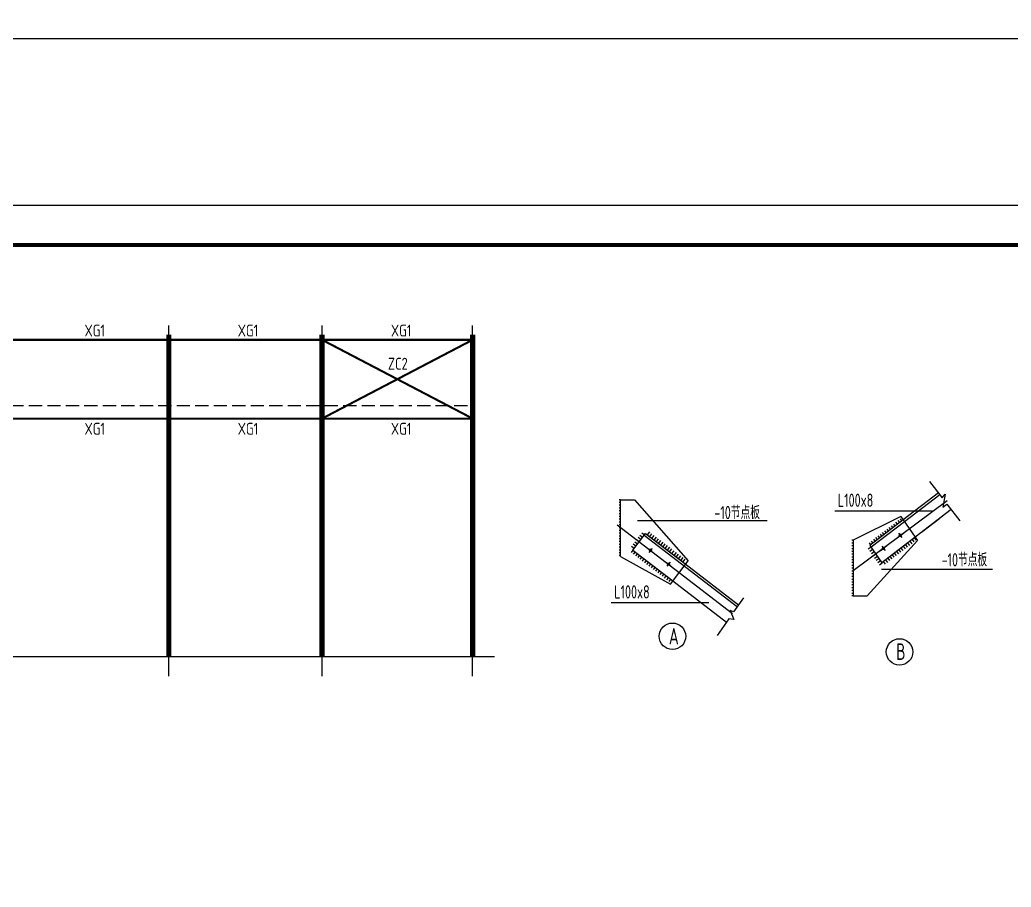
# Model space of a CAD drawing. Extents: x 9539573 to 9710259, y 1656270 to 2510207.
# Drawn here: x 9639594 to 9677122, y 1824897 to 1857720 of the extents above; entities that cross this region are included whole.
import ezdxf
from ezdxf.enums import TextEntityAlignment as Align

# ---------------------------------------------------------------- set-up
doc = ezdxf.new("R2010")
doc.units = 0
doc.header["$LTSCALE"] = 1000
doc.header["$MEASUREMENT"] = 0
for name, pattern in [('2', [5, 1.5, -1, 1.5, -1]), ('DASH', [0.35, 0.25, -0.1]), ('DOTE', [2.42, 2, -0.2, 0.02, -0.2])]:
    doc.linetypes.add(name, pattern=pattern)
doc.layers.get('0').update_dxf_attribs({"linetype": 'CONTINUOUS'})
for name, color, linetype in [('10', 7, 'CONTINUOUS'), ('180', 4, '2'), ('DCL', 6, 'CONTINUOUS'), ('DOTE', 8, 'DOTE'), ('PUB_TITLE', 4, 'CONTINUOUS'), ('ZC', 6, 'CONTINUOUS'), ('柱', 2, 'CONTINUOUS'), ('系杆', 7, 'CONTINUOUS'), ('钢板标注', 6, 'CONTINUOUS')]:
    doc.layers.add(name, color=color, linetype=linetype)
doc.styles.add('TSSD_REIN', font='atssdeng.shx', dxfattribs={"width": 0.7, "bigfont": 'atssdchn.shx'})

msp = doc.modelspace()

# ---------------------------------------------------------------- linework, layer by layer
at = {"color": 4, "linetype": 'Continuous'}
for p, q in [((9670446, 1839137.4), (9674135.1, 1839137.4)), ((9661982.1, 1835668.2), (9665671.2, 1835668.2))]:
    msp.add_line(p, q, dxfattribs=at)
msp.add_line((9609857, 1833630.5), (9657559.9, 1833630.5))
at = {"lineweight": -2}
for centre in [(9664298.6, 1834390.4), (9672896.2, 1833798.3)]:
    msp.add_circle(centre, 501.7, dxfattribs=at)
at = {"layer": '10', "color": 253, "linetype": 'ByBlock'}
for p, q in [((9672801.3, 1838116.8), (9673039.4, 1838299.4)), ((9672859.5, 1838287.4), (9672981.2, 1838128.7)), ((9663349, 1837730.7), (9663587.1, 1837548.1)), ((9663528.9, 1837718.8), (9663407.2, 1837560.1)), ((9672166.6, 1837630.2), (9672404.7, 1837812.7)), ((9672224.8, 1837800.8), (9672346.5, 1837642.1)), ((9664031.2, 1837211.2), (9664269.3, 1837028.7)), ((9664211.1, 1837199.3), (9664089.4, 1837040.6))]:
    msp.add_line(p, q, dxfattribs=at)
at = {"layer": '10', "color": 1, "const_width": 45, "elevation": 0}
for points in [[(9672868.8, 1838168.5), (9672950.8, 1838168.4), (9672971.9, 1838247.6), (9672889.9, 1838247.8), (9672868.8, 1838168.5)], [(9672234.1, 1837681.9), (9672316.1, 1837681.8), (9672337.2, 1837761), (9672255.2, 1837761.1), (9672234.1, 1837681.9)], [(9663416.4, 1837679), (9663437.6, 1837599.7), (9663519.6, 1837599.9), (9663498.4, 1837679.1), (9663416.4, 1837679)], [(9664098.7, 1837159.5), (9664119.9, 1837080.3), (9664201.9, 1837080.4), (9664180.7, 1837159.6), (9664098.7, 1837159.5)]]:
    msp.add_lwpolyline(points, dxfattribs=at)
at = {"layer": '10', "const_width": 15, "elevation": 0}
for points in [[(9672927.8, 1838208.5, 1), (9672912.9, 1838207.6, 1), (9672927.8, 1838208.5, 1)], [(9672293.2, 1837721.9, 1), (9672278.2, 1837721, 1), (9672293.2, 1837721.9, 1)], [(9663470.4, 1837632.3, 1), (9663465.6, 1837646.5, 1), (9663470.4, 1837632.3, 1)], [(9664152.7, 1837112.8, 1), (9664147.9, 1837127, 1), (9664152.7, 1837112.8, 1)]]:
    msp.add_lwpolyline(points, format="xyb", close=True, dxfattribs=at)
at = {"layer": '180', "linetype": 'ByBlock'}
for p, q in [((9674031.8, 1840249.7), (9674505.8, 1839631.4)), ((9674365, 1839815.1), (9673033.6, 1838794.2)), ((9674416.4, 1839748), (9673082.1, 1838725)), ((9674505.8, 1839631.4), (9674620, 1839766.2)), ((9674620, 1839766.2), (9674529.7, 1839274.8)), ((9662337.5, 1839558.5), (9662276.2, 1839558.5)), ((9662337.5, 1839452.8), (9662276.2, 1839452.8)), ((9662337.5, 1839347.2), (9662276.2, 1839347.2)), ((9662337.5, 1839241.5), (9662276.2, 1839241.5)), ((9662337.5, 1839558.5), (9662865.8, 1839558.5)), ((9662337.5, 1837416.6), (9662337.5, 1839558.5)), ((9662865.8, 1839558.5), (9664895.3, 1837241.8)), ((9674529.7, 1839274.8), (9674692.2, 1839388.2)), ((9674692.2, 1839388.2), (9675172.9, 1838761.1)), ((9662337.5, 1839135.8), (9662276.2, 1839135.8)), ((9662337.5, 1839030.2), (9662276.2, 1839030.2)), ((9662337.5, 1838924.5), (9662276.2, 1838924.5)), ((9672945.3, 1838918.8), (9671137.1, 1838023.5)), ((9672945.3, 1838918.8), (9673033.6, 1838794.2)), ((9674847.1, 1839186.1), (9673488.5, 1838144.4)), ((9673731.9, 1838331), (9674415.6, 1838855.2)), ((9662337.5, 1838818.8), (9662276.2, 1838818.8)), ((9662337.5, 1838713.2), (9662276.2, 1838713.2)), ((9662337.5, 1838607.5), (9662276.2, 1838607.5)), ((9662337.5, 1838501.8), (9662276.2, 1838501.8)), ((9662975.5, 1838767.8), (9667889.9, 1838767.8)), ((9673033.6, 1838794.2), (9671772, 1837826.9)), ((9673082.1, 1838725), (9671820.5, 1837757.6)), ((9672565.4, 1838435.2), (9672507, 1838511.4)), ((9672649.2, 1838499.5), (9672590.8, 1838575.7)), ((9672733.1, 1838563.8), (9672674.6, 1838640)), ((9672816.9, 1838628.1), (9672758.5, 1838704.3)), ((9672900.8, 1838692.4), (9672842.4, 1838768.6)), ((9672984.6, 1838756.7), (9672926.2, 1838832.9)), ((9673033.6, 1838794.2), (9673488.5, 1838144.4)), ((9662337.5, 1838396.2), (9662276.2, 1838396.2)), ((9662337.5, 1838290.5), (9662276.2, 1838290.5)), ((9662337.5, 1838184.8), (9662276.2, 1838184.8)), ((9662801.8, 1837650.9), (9663284, 1838279.9)), ((9663107.2, 1838049.2), (9663006.1, 1838126.7)), ((9663171.5, 1838133.1), (9663070.4, 1838210.6)), ((9663235.8, 1838217), (9663134.7, 1838294.5)), ((9663232.6, 1838212.8), (9666756.1, 1835511.3)), ((9663284, 1838279.9), (9664767.2, 1837142.6)), ((9663354.8, 1838225.6), (9663441.2, 1838338.3)), ((9663438.7, 1838161.4), (9663525, 1838274.1)), ((9663522.5, 1838097), (9663608.9, 1838209.7)), ((9663606.3, 1838032.8), (9663692.7, 1838145.5)), ((9672062.3, 1838049.4), (9672003.9, 1838125.6)), ((9672146.2, 1838113.7), (9672087.7, 1838189.9)), ((9672230, 1838178), (9672171.6, 1838254.2)), ((9673488.5, 1838144.4), (9672226.9, 1837177.1)), ((9672313.8, 1838242.3), (9672255.4, 1838318.5)), ((9672397.7, 1838306.6), (9672339.3, 1838382.8)), ((9672481.5, 1838370.9), (9672423.1, 1838447.1)), ((9673453.2, 1838117.3), (9673524.1, 1838024.8)), ((9673488.5, 1838144.4), (9673579.5, 1838014.3)), ((9662337.5, 1838079.2), (9662276.2, 1838079.2)), ((9662337.5, 1837973.5), (9662276.2, 1837973.5)), ((9662337.5, 1837867.8), (9662276.2, 1837867.8)), ((9662337.5, 1837762.2), (9662276.2, 1837762.2)), ((9662850, 1837713.8), (9662748.9, 1837791.3)), ((9662914.3, 1837797.7), (9662813.2, 1837875.2)), ((9662978.6, 1837881.5), (9662877.5, 1837959)), ((9663042.9, 1837965.4), (9662941.8, 1838042.9)), ((9663690.2, 1837968.5), (9663776.6, 1838081.2)), ((9663774, 1837904.2), (9663860.5, 1838016.9)), ((9663857.9, 1837839.9), (9663944.3, 1837952.6)), ((9663941.7, 1837775.6), (9664028.1, 1837888.3)), ((9664025.6, 1837711.3), (9664112, 1837824)), ((9664109.4, 1837647), (9664195.8, 1837759.7)), ((9671137.1, 1838023.5), (9671091.5, 1838023.5)), ((9671137.1, 1837917.8), (9671091.5, 1837917.8)), ((9671137.1, 1837812.1), (9671091.5, 1837812.1)), ((9671137.1, 1838023.5), (9671137.1, 1835921.5)), ((9671137.1, 1838023.5), (9671137.1, 1835921.5)), ((9671665.3, 1835921.5), (9673579.5, 1838014.3)), ((9671817.6, 1837761.7), (9671711.4, 1837687.3)), ((9671810.8, 1837856.5), (9671752.4, 1837932.7)), ((9671772, 1837826.9), (9672226.9, 1837177.1)), ((9671894.6, 1837920.8), (9671836.2, 1837997)), ((9671978.5, 1837985.1), (9671920.1, 1838061.3)), ((9672950.1, 1837731.5), (9673021, 1837639)), ((9673033.9, 1837795.8), (9673104.9, 1837703.3)), ((9673117.8, 1837860.1), (9673188.7, 1837767.6)), ((9673201.6, 1837924.4), (9673272.6, 1837831.9)), ((9673285.5, 1837988.7), (9673356.4, 1837896.2)), ((9673369.3, 1838053), (9673440.3, 1837960.5)), ((9662337.5, 1837656.5), (9662276.2, 1837656.5)), ((9662337.5, 1837550.8), (9662276.2, 1837550.8)), ((9662337.5, 1837445.2), (9662276.2, 1837445.2)), ((9662337.5, 1837416.6), (9664221.2, 1836362.7)), ((9662802.3, 1837650.3), (9662733.9, 1837561.1)), ((9662801.8, 1837650.9), (9664312.2, 1836492.8)), ((9662886.1, 1837586.1), (9662817.8, 1837496.9)), ((9662970, 1837521.8), (9662901.6, 1837432.6)), ((9663053.8, 1837457.5), (9662985.5, 1837368.3)), ((9663137.7, 1837393.2), (9663069.3, 1837304)), ((9664193.3, 1837582.7), (9664279.7, 1837695.4)), ((9664277.1, 1837518.4), (9664363.5, 1837631.1)), ((9664361, 1837454.1), (9664447.4, 1837566.8)), ((9664444.8, 1837389.8), (9664531.2, 1837502.5)), ((9664528.7, 1837325.5), (9664615.1, 1837438.2)), ((9664612.5, 1837261.2), (9664698.9, 1837373.9)), ((9671137.1, 1837706.5), (9671091.5, 1837706.5)), ((9671137.1, 1837600.8), (9671091.5, 1837600.8)), ((9671137.1, 1837495.1), (9671091.5, 1837495.1)), ((9671137.1, 1837389.5), (9671091.5, 1837389.5)), ((9671878.2, 1837675.1), (9671772, 1837600.7)), ((9671938.8, 1837588.5), (9671832.6, 1837514.1)), ((9671999.5, 1837502), (9671893.2, 1837427.6)), ((9672060, 1837415.5), (9671953.8, 1837341)), ((9672447, 1837345.7), (9672518, 1837253.2)), ((9672530.9, 1837410), (9672601.8, 1837317.5)), ((9672614.7, 1837474.3), (9672685.7, 1837381.8)), ((9672698.5, 1837538.6), (9672769.5, 1837446.1)), ((9672782.4, 1837602.9), (9672853.3, 1837510.4)), ((9672866.3, 1837667.2), (9672937.2, 1837574.7)), ((9663221.6, 1837329), (9663153.2, 1837239.7)), ((9663305.4, 1837264.7), (9663237, 1837175.4)), ((9663389.3, 1837200.4), (9663320.9, 1837111.2)), ((9663473.1, 1837136.1), (9663404.8, 1837046.9)), ((9663557, 1837071.8), (9663488.6, 1836982.6)), ((9663640.9, 1837007.6), (9663572.5, 1836918.3)), ((9664221.2, 1836362.7), (9664895.3, 1837241.8)), ((9664696.4, 1837196.9), (9664782.8, 1837309.6)), ((9664767.2, 1837142.6), (9666804.5, 1835580.5)), ((9671137.1, 1837283.8), (9671091.5, 1837283.8)), ((9671137.1, 1837178.1), (9671091.5, 1837178.1)), ((9671137.1, 1837072.5), (9671091.5, 1837072.5)), ((9671137.1, 1836966.8), (9671091.5, 1836966.8)), ((9672120.6, 1837328.9), (9672014.4, 1837254.5)), ((9672181.2, 1837242.3), (9672075, 1837167.9)), ((9672241.8, 1837155.8), (9672135.6, 1837081.3)), ((9672279.3, 1837217.1), (9672350.3, 1837124.6)), ((9672363.2, 1837281.4), (9672434.1, 1837188.9)), ((9663724.7, 1836943.3), (9663656.3, 1836854)), ((9663808.6, 1836879), (9663740.2, 1836789.8)), ((9663892.4, 1836814.7), (9663824, 1836725.5)), ((9663976.3, 1836750.4), (9663907.9, 1836661.2)), ((9664060.1, 1836686.2), (9663991.8, 1836596.9)), ((9664144, 1836621.9), (9664075.6, 1836532.7)), ((9671137.1, 1836861.1), (9671091.5, 1836861.1)), ((9671137.1, 1836755.5), (9671091.5, 1836755.5)), ((9671137.1, 1836649.8), (9671091.5, 1836649.8)), ((9672218.6, 1836932), (9676414.9, 1836932)), ((9664227.9, 1836557.6), (9664159.5, 1836468.4)), ((9664312.2, 1836492.7), (9666349.6, 1834930.6)), ((9671137.1, 1836544.1), (9671091.5, 1836544.1)), ((9671137.1, 1836438.5), (9671091.5, 1836438.5)), ((9671137.1, 1836332.8), (9671091.5, 1836332.8)), ((9671137.1, 1836227.1), (9671091.5, 1836227.1)), ((9666993.1, 1835849.8), (9666616, 1835311.2)), ((9671137.1, 1836121.5), (9671091.5, 1836121.5)), ((9671137.1, 1836015.8), (9671091.5, 1836015.8)), ((9671137.1, 1835921.5), (9671091.5, 1835921.5)), ((9671137.1, 1835921.5), (9671665.3, 1835921.5)), ((9666616, 1835311.2), (9666480.2, 1835362.2)), ((9666480.2, 1835362.2), (9666621.5, 1835031)), ((9666436.1, 1835054.2), (9665997.1, 1834427.1)), ((9666621.5, 1835031), (9666436.1, 1835054.2))]:
    msp.add_line(p, q, dxfattribs=at)
at = {"layer": 'DCL', "linetype": 'DASH', "ltscale": 2}
for p, q in [((9610535.5, 1843130.5), (9656735.5, 1843130.5)), ((9610535.5, 1842630.5), (9656735.5, 1842630.5))]:
    msp.add_line(p, q, dxfattribs=at)
at = {"layer": 'DOTE'}
for p, q in [((9645235.5, 1832880.5), (9645235.5, 1846154.7)), ((9651035.5, 1832880.5), (9651035.5, 1846154.7)), ((9656735.5, 1832880.5), (9656735.5, 1846154.7))]:
    msp.add_line(p, q, dxfattribs=at)
at = {"layer": 'DOTE', "color": 251, "linetype": 'DOTE', "ltscale": 750}
for p, q in [((9674697.6, 1839521.1, 0), (9671137.1, 1836864.3, 0)), ((9662204.3, 1838608.4), (9666572.5, 1835259.1))]:
    msp.add_line(p, q, dxfattribs=at)
at = {"layer": 'PUB_TITLE'}
for points in [[(9598809.4, 1857007.7), (9710259.4, 1857007.7), (9710259.4, 1920007.7), (9598809.4, 1920007.7)], [(9598809.4, 1787695.3), (9710259.4, 1787695.3), (9710259.4, 1850695.3), (9598809.4, 1850695.3)]]:
    msp.add_lwpolyline(points, close=True, dxfattribs=at)
at = {"layer": 'PUB_TITLE', "const_width": 150}
msp.add_lwpolyline([(9602559.4, 1789195.3), (9708759.4, 1789195.3), (9708759.4, 1849195.3), (9602559.4, 1849195.3)], close=True, dxfattribs=at)
at = {"layer": 'ZC', "const_width": 80}
for points in [[(9656735.5, 1845610.5), (9651035.5, 1842630.5)], [(9651035.5, 1845610.5), (9656735.5, 1842630.5)]]:
    msp.add_lwpolyline(points, dxfattribs=at)
at = {"layer": '柱', "color": 2, "const_width": 200}
for points in [[(9645235.5, 1845810.5), (9645235.5, 1833630.5)], [(9651035.5, 1845810.5), (9651035.5, 1833630.5)], [(9656735.5, 1845810.5), (9656735.5, 1833630.5)]]:
    msp.add_lwpolyline(points, dxfattribs=at)
at = {"layer": '系杆', "color": 3, "const_width": 80}
for points in [[(9610535.5, 1845610.5), (9656735.5, 1845610.5)], [(9610535.5, 1842630.5), (9656735.5, 1842630.5)]]:
    msp.add_lwpolyline(points, dxfattribs=at)

# ---------------------------------------------------------------- texts
at = {"lineweight": -2, "style": 'TSSD_REIN', "width": 0.7}
for s, p in [('A', (9664162.3, 1834082.8)), ('B', (9672766.5, 1833496.4))]:
    msp.add_text(s, height=627.2, dxfattribs=at).set_placement(p)
at = {"layer": 'ZC', "style": 'TSSD_REIN', "width": 0.8}
msp.add_text('ZC2', height=450, dxfattribs=at).set_placement((9653527.3, 1844481.1))
at = {"layer": '系杆', "color": 3, "style": 'TSSD_REIN', "width": 0.8}
for p in [(9642043.3, 1845734.9), (9647843.3, 1845734.9), (9653643.3, 1845734.9), (9642043.3, 1842020.3), (9647843.3, 1842020.3), (9653643.3, 1842020.3)]:
    msp.add_text('XG1', height=450, dxfattribs=at).set_placement(p)
at = {"layer": '钢板标注', "style": 'TSSD_REIN', "width": 0.7}
for p in [(9670558.7, 1839289.5), (9662094.8, 1835820.3)]:
    msp.add_text('L100x8', height=500, dxfattribs=at).set_placement(p)
for p in [(9666749, 1839099.5), (9675349.5, 1837312.4)]:
    msp.add_text('-10节点板', height=500, dxfattribs=at).set_placement(p, align=Align.MIDDLE)

doc.saveas('drawing.dxf')
